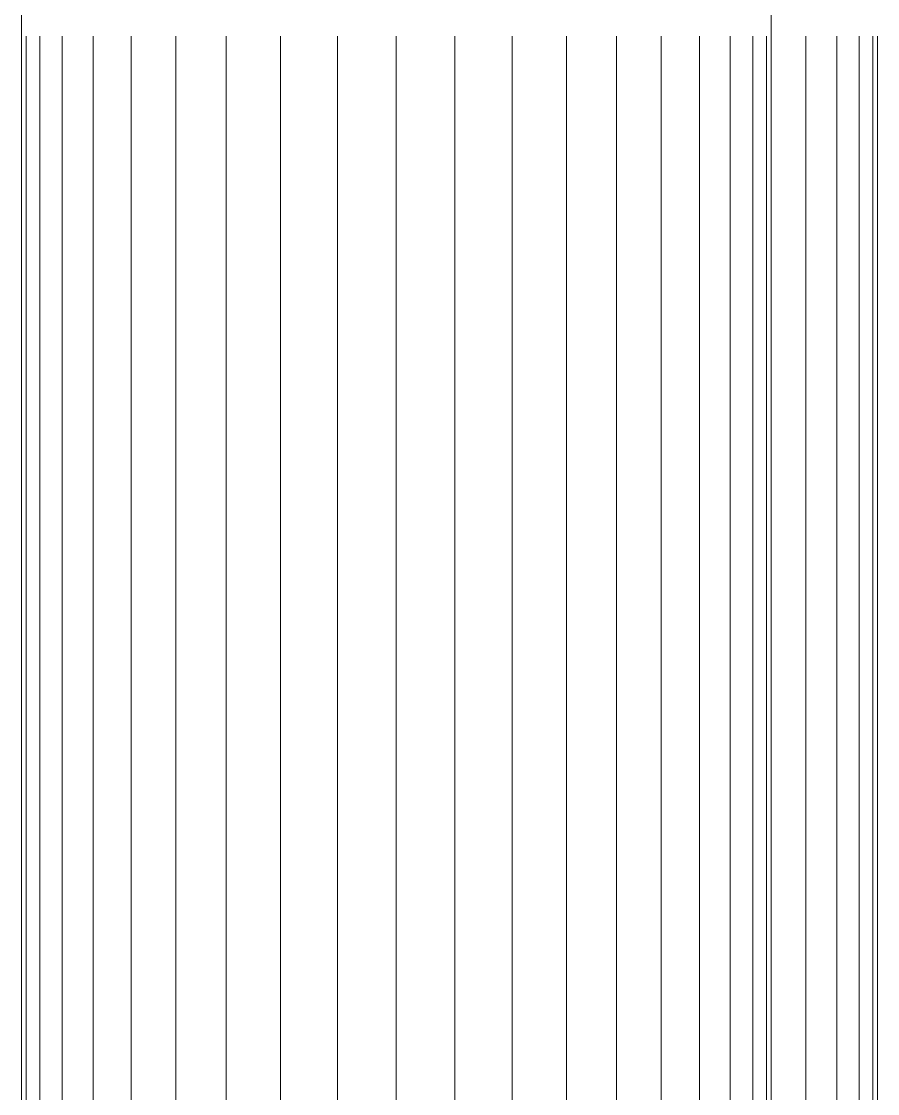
# Model space of a CAD drawing. Header units: centimetres. Extents: x -336 to 16318, y -437 to 1921.
# Drawn here: x 5794.173 to 5795.623, y 105.559 to 107.375 of the extents above; entities that cross this region are included whole.
import ezdxf

# ---------------------------------------------------------------- set-up
doc = ezdxf.new("R2010")
doc.units = ezdxf.units.CM
doc.layers.add('M-EQPM', color=7, linetype='Continuous', lineweight=9)

# ---------------------------------------------------------------- blocks, each defined once
blk = doc.blocks.new('EQ-07-007 - EQ-07-007_dwg_Agrupar_753-1591884-Section 6')
at = {"layer": 'M-EQPM', "color": 136, "true_color": 0x007f7f}
for p, q in [((5795.5018, 107.3495), (5795.5018, 102.2384)), ((5795.5018, 102.2384), (5795.5018, 107.3495)), ((5795.5018, 107.3495), (5795.5018, 102.2384)), ((5795.5539, 107.3495), (5795.5539, 102.2384)), ((5795.5539, 102.2384), (5795.5539, 107.3495)), ((5795.5539, 107.3495), (5795.5539, 102.2384)), ((5795.592, 107.3495), (5795.592, 102.2384)), ((5795.592, 107.3495), (5795.592, 102.2384)), ((5795.592, 107.3495), (5795.592, 102.2384)), ((5795.6153, 107.3495), (5795.6153, 102.2384)), ((5795.6153, 102.2384), (5795.6153, 107.3495)), ((5795.6153, 102.2384), (5795.6153, 107.3495)), ((5795.6231, 107.3495), (5795.6231, 102.2384)), ((5795.6231, 107.3495), (5795.6231, 102.2384)), ((5795.6231, 107.3495), (5795.6231, 102.2384))]:
    blk.add_line(p, q, dxfattribs=at)
blk = doc.blocks.new('EQ-07-007 - EQ-07-007_dwg-1591871-Section 6')
blk.add_blockref('EQ-07-007 - EQ-07-007_dwg_Agrupar_753-1591884-Section 6', (0, 0))
blk = doc.blocks.new('EQ-07-007 - EQ-07-007-1585142-Section 6')
blk.add_blockref('EQ-07-007 - EQ-07-007_dwg-1591871-Section 6', (0, 0))
blk = doc.blocks.new('EQ-07-008 - EQ-07-008_dwg_Agrupar_721-1585990-Section 6')
at = {"layer": 'M-EQPM', "color": 136, "true_color": 0x007f7f}
for p, q in [((5794.1726, 109.0464), (5794.1726, 102.2384)), ((5795.4426, 109.0464), (5795.4426, 102.2384)), ((5794.1726, 102.2384), (5794.1726, 107.3495)), ((5794.1726, 102.2384), (5794.1726, 107.3495)), ((5794.1804, 107.3495), (5794.1804, 102.2384)), ((5794.1804, 102.2384), (5794.1804, 107.3495)), ((5794.1804, 107.3495), (5794.1804, 102.2384)), ((5794.2037, 107.3495), (5794.2037, 102.2384)), ((5794.2037, 102.2384), (5794.2037, 107.3495)), ((5794.2037, 107.3495), (5794.2037, 102.2384)), ((5794.2418, 107.3495), (5794.2418, 102.2384)), ((5794.2418, 102.2384), (5794.2418, 107.3495)), ((5794.2418, 107.3495), (5794.2418, 102.2384)), ((5794.2939, 107.3495), (5794.2939, 102.2384)), ((5794.2939, 102.2384), (5794.2939, 107.3495)), ((5794.2939, 107.3495), (5794.2939, 102.2384)), ((5794.3586, 107.3495), (5794.3586, 102.2384)), ((5794.3586, 107.3495), (5794.3586, 102.2384)), ((5794.3586, 102.2384), (5794.3586, 107.3495)), ((5794.4344, 107.3495), (5794.4344, 102.2384)), ((5794.4344, 102.2384), (5794.4344, 107.3495)), ((5794.4344, 107.3495), (5794.4344, 102.2384)), ((5794.5193, 107.3495), (5794.5193, 102.2384)), ((5794.5193, 102.2384), (5794.5193, 107.3495)), ((5794.5193, 107.3495), (5794.5193, 102.2384)), ((5794.6114, 107.3495), (5794.6114, 102.2384)), ((5794.6114, 107.3495), (5794.6114, 102.2384)), ((5794.6114, 102.2384), (5794.6114, 107.3495)), ((5794.7083, 107.3495), (5794.7083, 102.2384)), ((5794.7083, 102.2384), (5794.7083, 107.3495)), ((5794.7083, 107.3495), (5794.7083, 102.2384)), ((5794.8076, 107.3495), (5794.8076, 102.2384)), ((5794.8076, 107.3495), (5794.8076, 102.2384)), ((5794.8076, 102.2384), (5794.8076, 107.3495)), ((5794.9069, 107.3495), (5794.9069, 102.2384)), ((5794.9069, 102.2384), (5794.9069, 107.3495)), ((5794.9069, 107.3495), (5794.9069, 102.2384)), ((5795.0038, 107.3495), (5795.0038, 102.2384)), ((5795.0038, 102.2384), (5795.0038, 107.3495)), ((5795.0038, 107.3495), (5795.0038, 102.2384)), ((5795.0959, 107.3495), (5795.0959, 102.2384)), ((5795.0959, 107.3495), (5795.0959, 102.2384)), ((5795.0959, 102.2384), (5795.0959, 107.3495)), ((5795.1808, 107.3495), (5795.1808, 102.2384)), ((5795.1808, 102.2384), (5795.1808, 107.3495)), ((5795.1808, 107.3495), (5795.1808, 102.2384)), ((5795.2566, 107.3495), (5795.2566, 102.2384)), ((5795.2566, 107.3495), (5795.2566, 102.2384)), ((5795.2566, 102.2384), (5795.2566, 107.3495)), ((5795.3213, 107.3495), (5795.3213, 102.2384)), ((5795.3213, 102.2384), (5795.3213, 107.3495)), ((5795.3213, 107.3495), (5795.3213, 102.2384)), ((5795.3734, 107.3495), (5795.3734, 102.2384)), ((5795.3734, 102.2384), (5795.3734, 107.3495)), ((5795.3734, 107.3495), (5795.3734, 102.2384)), ((5795.4115, 107.3495), (5795.4115, 102.2384)), ((5795.4115, 107.3495), (5795.4115, 102.2384)), ((5795.4115, 107.3495), (5795.4115, 102.2384)), ((5795.4348, 107.3495), (5795.4348, 102.2384)), ((5795.4348, 102.2384), (5795.4348, 107.3495)), ((5795.4348, 102.2384), (5795.4348, 107.3495)), ((5795.4426, 107.3495), (5795.4426, 102.2384)), ((5795.4426, 107.3495), (5795.4426, 102.2384))]:
    blk.add_line(p, q, dxfattribs=at)
blk = doc.blocks.new('EQ-07-008 - EQ-07-008_dwg-1585974-Section 6')
blk.add_blockref('EQ-07-008 - EQ-07-008_dwg_Agrupar_721-1585990-Section 6', (0, 0))
blk = doc.blocks.new('EQ-07-008 - EQ-07-008-1586000-Section 6')
blk.add_blockref('EQ-07-008 - EQ-07-008_dwg-1585974-Section 6', (0, 0))
blk = doc.blocks.new('PQ_RVR_MEP-01_ZZ_ZZ_MO_T_A_rvt-1-Section 6')
at = {"layer": 'M-EQPM', "color": 7, "lineweight": 9, "true_color": 0xffffff}
for name in ['EQ-07-008 - EQ-07-008-1586000-Section 6', 'EQ-07-007 - EQ-07-007-1585142-Section 6']:
    blk.add_blockref(name, (0, 0), dxfattribs=at)

msp = doc.modelspace()

# ---------------------------------------------------------------- block references
at = {"lineweight": 5}
msp.add_blockref('PQ_RVR_MEP-01_ZZ_ZZ_MO_T_A_rvt-1-Section 6', (0, 0), dxfattribs=at)

doc.saveas('drawing.dxf')
